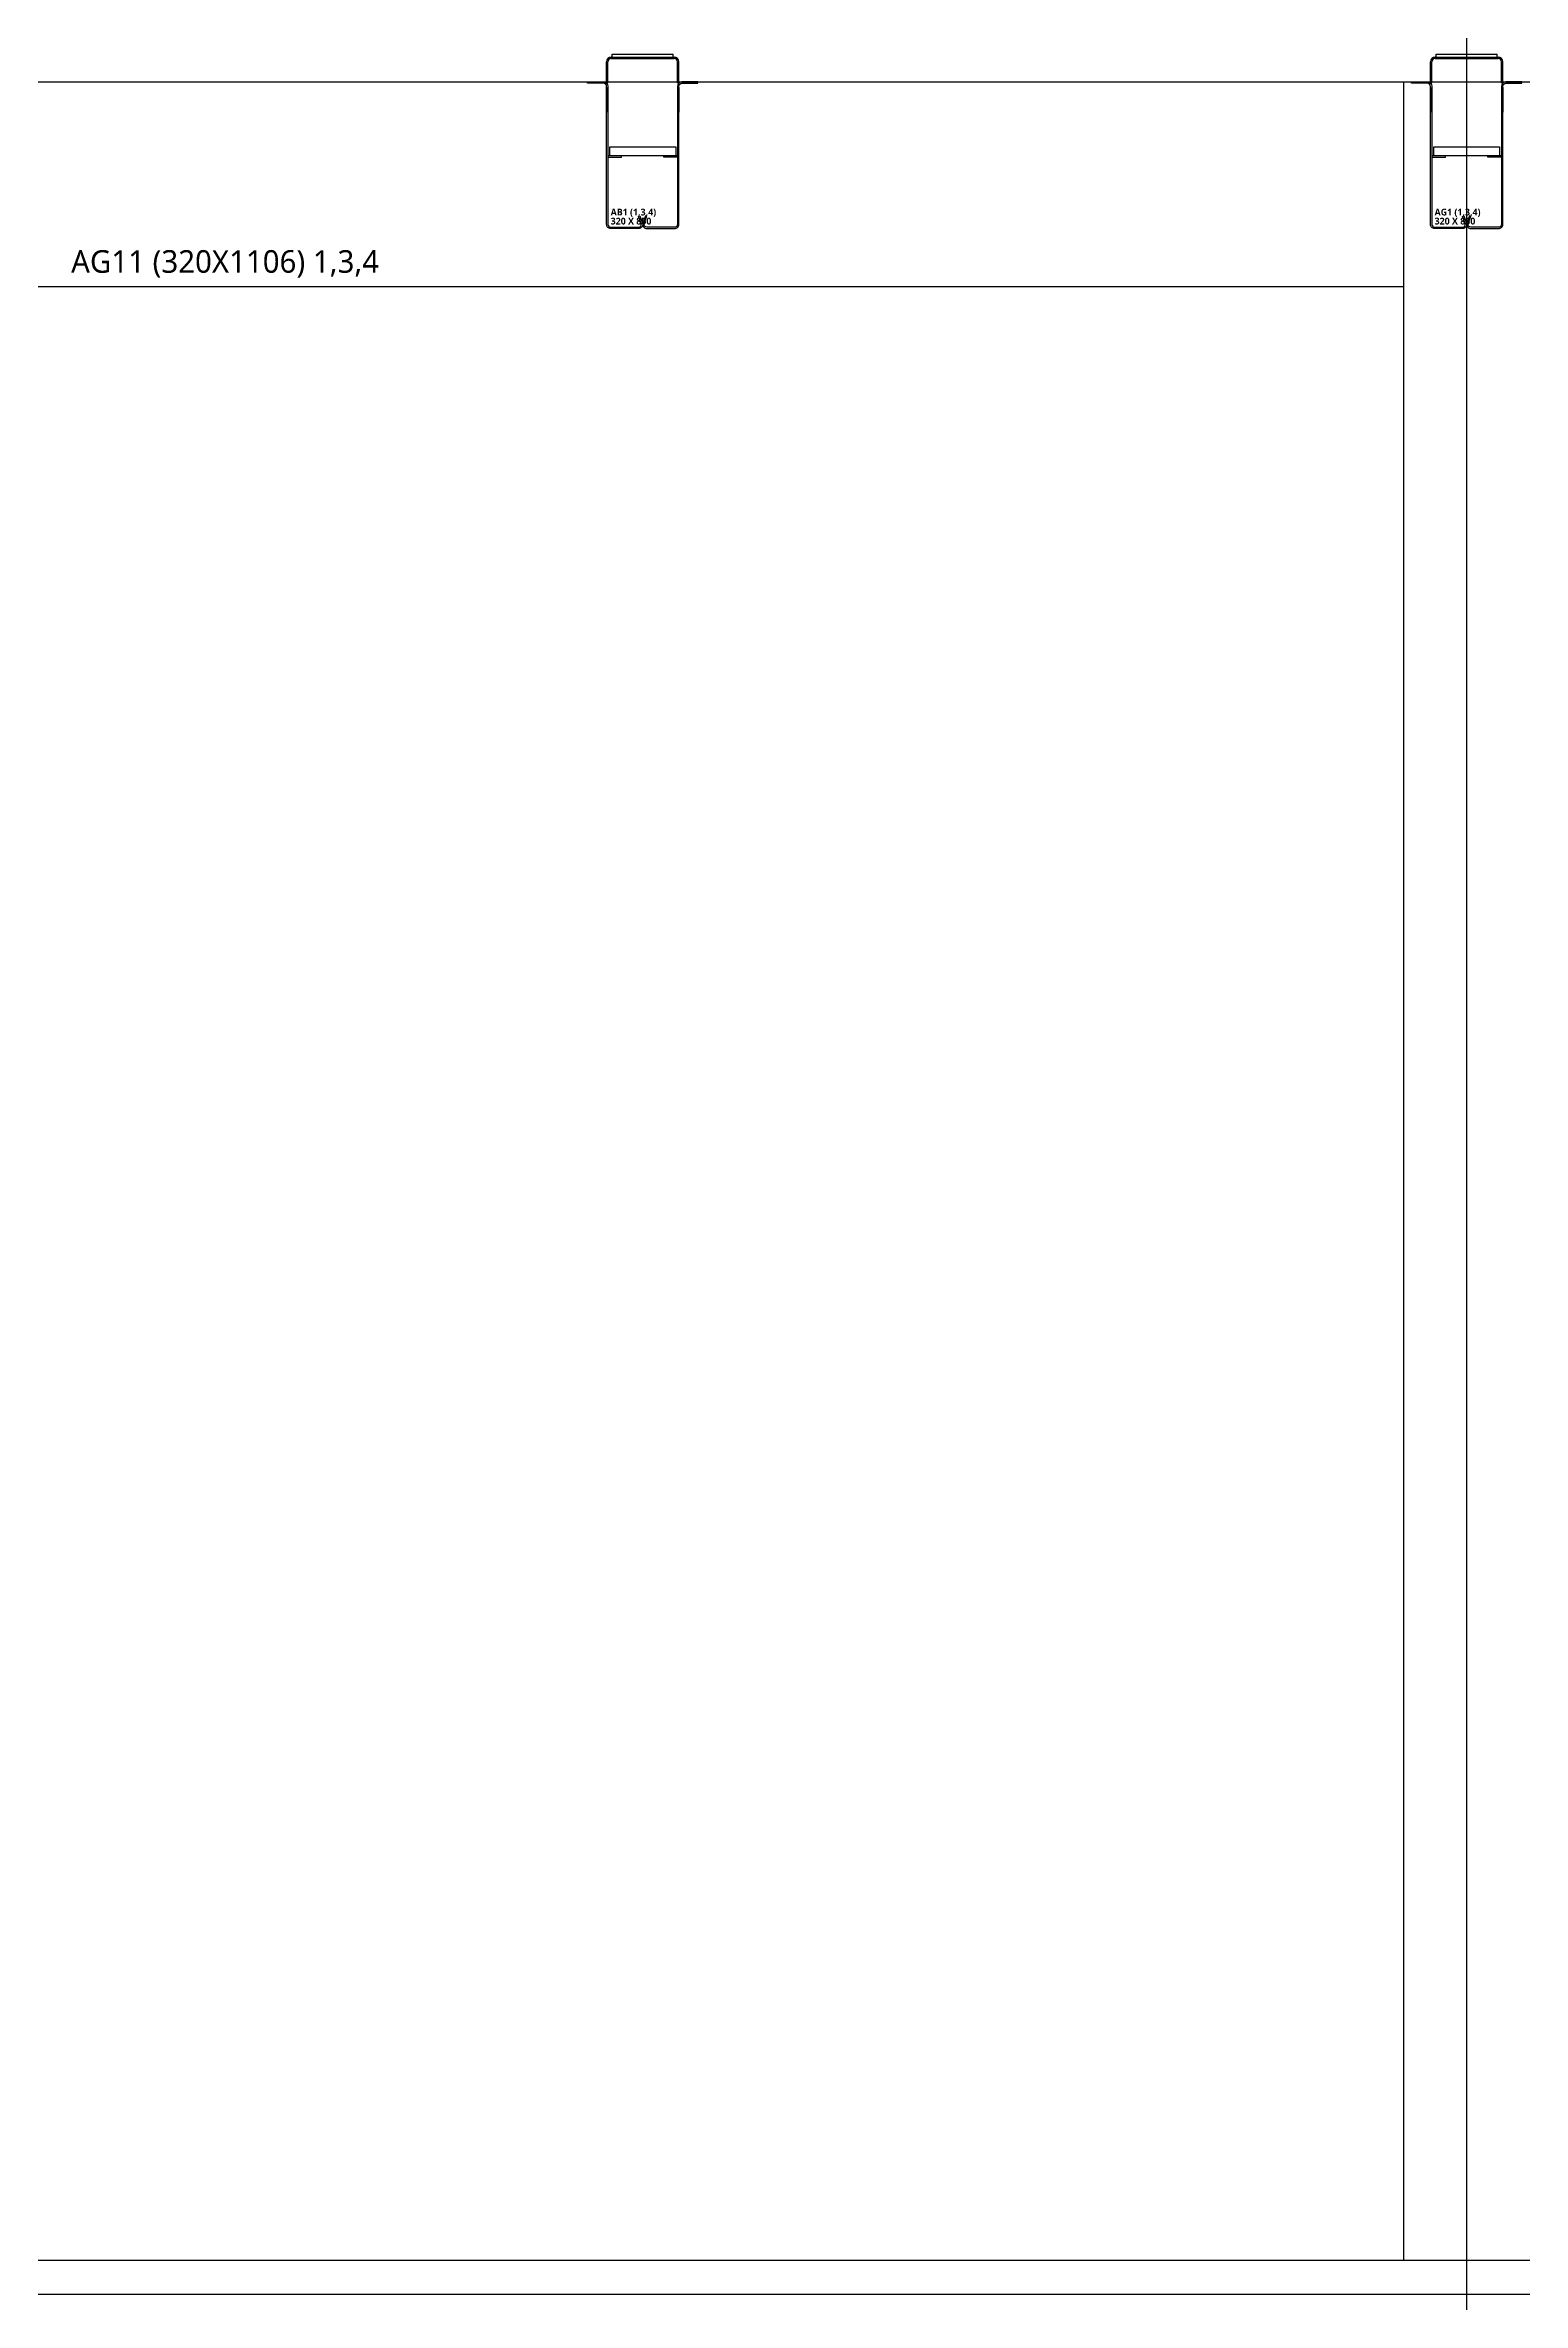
# Model space of a CAD drawing. Header units: millimetres. Extents: x -39468 to 212532, y -94717 to 83483.
# Drawn here: x 56203 to 62749, y 27811 to 37812 of the extents above; entities that cross this region are included whole.
import ezdxf
from ezdxf.enums import TextEntityAlignment as Align

# ---------------------------------------------------------------- set-up
doc = ezdxf.new("R2010")
doc.units = ezdxf.units.MM
doc.header["$LTSCALE"] = 300
doc.header["$MEASUREMENT"] = 0
doc.linetypes.add('주단면도-1$0$STD_CENTER', pattern=[66, 60, -2, 2, -2])
doc.layers.get('0').update_dxf_attribs({"linetype": 'CONTINUOUS'})
for name, color, linetype in [('##좌굴방지', 6, 'CONTINUOUS'), ('주단면도-1$0$A-FIN-TYP1', 6, 'CONTINUOUS'), ('주단면도-1$0$A-ST-AXIS-CEN', 252, '주단면도-1$0$STD_CENTER'), ('주단면도-1$0$A-ST-CONC', 2, 'CONTINUOUS')]:
    doc.layers.add(name, color=color, linetype=linetype)
doc.layers.add('A-ELEV-LIN2', color=7, linetype='CONTINUOUS', lineweight=25)
doc.layers.add('A-XXXX-NPLT', color=144, linetype='CONTINUOUS', lineweight=15, plot=False)
doc.layers.add('Defpoint', color=161, linetype='CONTINUOUS', plot=False)
doc.styles.get("Standard").update_dxf_attribs({"font": 'NanumGothicBold.ttf'})
doc.styles.add('맑은고딕', font='malgun.ttf')
pattern_1 = [(45, (-26621.6069, -1604.5902), (-0.25, 0.25), [])]

# ---------------------------------------------------------------- blocks, each defined once
blk = doc.blocks.new('G$C51E5C710')
h = blk.add_hatch()
h.set_pattern_fill('ANSI31', color=252, scale=0.1, angle=45, style=0)
h.set_pattern_definition(pattern_1)
h.paths.add_polyline_path([(219, 760), (269, 760), (269, 754), (219, 754)])
h = blk.add_hatch()
h.set_pattern_fill('ANSI31', color=252, scale=0.1, angle=45, style=0)
h.set_pattern_definition(pattern_1)
h.paths.add_polyline_path([(84, 645), (84, 695), (90, 695), (90, 645)])
h = blk.add_hatch()
h.set_pattern_fill('ANSI31', color=252, scale=0.1, angle=45, style=0)
h.set_pattern_definition(pattern_1)
h.paths.add_polyline_path([(404, 645), (404, 695), (398, 695), (398, 645)])
at = {"layer": '##좌굴방지'}
for points in [[(398, 322), (90, 322), (90, 316), (150, 316), (150, 322)], [(98, 322), (98, 362), (390, 362), (390, 322)], [(398, 322), (398, 316), (338, 316), (338, 322)]]:
    blk.add_lwpolyline(points, dxfattribs=at)
at = {"color": 2, "linetype": 'Continuous'}
for p, q in [((84, 645), (84, 739)), ((90, 645), (90, 739)), ((105, 760), (383, 760)), ((105, 754), (383, 754)), ((398, 645), (398, 739)), ((404, 645), (404, 739)), ((84, 645), (90, 645)), ((404, 645), (398, 645))]:
    blk.add_line(p, q, dxfattribs=at)
at = {"color": 3, "linetype": 'Continuous'}
for p, q in [((109, 760), (109, 772)), ((109, 772), (379, 772)), ((109, 760), (379, 760)), ((379, 760), (379, 772))]:
    blk.add_line(p, q, dxfattribs=at)
at = {"color": 7, "linetype": 'Continuous'}
for p, q in [((84, 625), (84, 515)), ((404, 625), (404, 515))]:
    blk.add_line(p, q, dxfattribs=at)
at = {"color": 2, "linetype": 'Continuous'}
for points in [[(226, 54), (231, 56), (243, 24, -0.520567), (226, 0), (102, 0, -0.414214), (84, 18), (84, 630, 0.413373), (70, 644), (0, 644), (0, 650), (70, 650, -0.413938), (90, 630), (90, 18, 0.414214), (102, 6), (226, 6, 0.520567), (237, 22)], [(262, 54), (257, 56), (245, 24, 0.520567), (262, 0), (386, 0, 0.414214), (404, 18), (404, 630, -0.413373), (418, 644), (488, 644), (488, 650), (418, 650, 0.413938), (398, 630), (398, 18, -0.414214), (386, 6), (262, 6, -0.520567), (251, 22)]]:
    blk.add_lwpolyline(points, format="xyb", close=True, dxfattribs=at)
for centre, radius, start, end in [((105, 739), 21, 90, 180), ((105, 739), 15, 90, 180), ((383, 739), 21, 0, 90), ((383, 739), 15, 0, 90)]:
    blk.add_arc(centre, radius, start, end, dxfattribs=at)
at = {"layer": 'Defpoint', "linetype": 'Continuous'}
for s, p in [('AG1 (1,3,4)', (102, 73)), ('320 X 850', (102, 33))]:
    blk.add_text(s, height=30, dxfattribs=at).set_placement(p, align=Align.MIDDLE_LEFT)
blk = doc.blocks.new('G$CB9E1FDCA')
h = blk.add_hatch()
h.set_pattern_fill('ANSI31', color=252, scale=0.1, angle=45, style=0)
h.set_pattern_definition(pattern_1)
h.paths.add_polyline_path([(219, 760), (269, 760), (269, 754), (219, 754)])
h = blk.add_hatch()
h.set_pattern_fill('ANSI31', color=252, scale=0.1, angle=45, style=0)
h.set_pattern_definition(pattern_1)
h.paths.add_polyline_path([(84, 645), (84, 695), (90, 695), (90, 645)])
h = blk.add_hatch()
h.set_pattern_fill('ANSI31', color=252, scale=0.1, angle=45, style=0)
h.set_pattern_definition(pattern_1)
h.paths.add_polyline_path([(404, 645), (404, 695), (398, 695), (398, 645)])
at = {"layer": '##좌굴방지', "elevation": 103000}
for points in [[(398, 322), (90, 322), (90, 316), (150, 316), (150, 322)], [(98, 322), (98, 362), (390, 362), (390, 322)], [(398, 322), (398, 316), (338, 316), (338, 322)]]:
    blk.add_lwpolyline(points, dxfattribs=at)
at = {"color": 2, "linetype": 'Continuous'}
for p, q in [((84, 645, 103000), (84, 739, 103000)), ((90, 645, 103000), (90, 739, 103000)), ((105, 760, 103000), (383, 760, 103000)), ((105, 754, 103000), (383, 754, 103000)), ((398, 645, 103000), (398, 739, 103000)), ((404, 645, 103000), (404, 739, 103000)), ((84, 645, 103000), (90, 645, 103000)), ((404, 645, 103000), (398, 645, 103000))]:
    blk.add_line(p, q, dxfattribs=at)
at = {"color": 3, "linetype": 'Continuous'}
for p, q in [((109, 760, 103000), (109, 772, 103000)), ((109, 772, 103000), (379, 772, 103000)), ((109, 760, 103000), (379, 760, 103000)), ((379, 760, 103000), (379, 772, 103000))]:
    blk.add_line(p, q, dxfattribs=at)
at = {"color": 7, "linetype": 'Continuous'}
for p, q in [((84, 625, 103000), (84, 515, 103000)), ((404, 625, 103000), (404, 515, 103000))]:
    blk.add_line(p, q, dxfattribs=at)
at = {"color": 2, "linetype": 'Continuous', "elevation": 103000}
for points in [[(226, 54), (231, 56), (243, 24, -0.520567), (226, 0), (102, 0, -0.414214), (84, 18), (84, 630, 0.413373), (70, 644), (0, 644), (0, 650), (70, 650, -0.413938), (90, 630), (90, 18, 0.414214), (102, 6), (226, 6, 0.520567), (237, 22)], [(262, 54), (257, 56), (245, 24, 0.520567), (262, 0), (386, 0, 0.414214), (404, 18), (404, 630, -0.413373), (418, 644), (488, 644), (488, 650), (418, 650, 0.413938), (398, 630), (398, 18, -0.414214), (386, 6), (262, 6, -0.520567), (251, 22)]]:
    blk.add_lwpolyline(points, format="xyb", close=True, dxfattribs=at)
at = {"color": 2, "linetype": 'Continuous'}
for centre, radius, start, end in [((105, 739, 103000), 21, 90, 180), ((105, 739, 103000), 15, 90, 180), ((383, 739, 103000), 21, 0, 90), ((383, 739, 103000), 15, 0, 90)]:
    blk.add_arc(centre, radius, start, end, dxfattribs=at)
at = {"layer": 'Defpoint', "linetype": 'Continuous'}
for s, p in [('AB1 (1,3,4)', (102, 73, 103000)), ('320 X 850', (102, 33, 103000))]:
    blk.add_text(s, height=30, dxfattribs=at).set_placement(p, align=Align.MIDDLE_LEFT)

msp = doc.modelspace()

# ---------------------------------------------------------------- linework, layer by layer
msp.add_line((62221, 37650), (62221, 28000))
at = {"layer": 'A-ELEV-LIN2'}
msp.add_line((51779, 36744), (62221, 36744), dxfattribs=at)
at = {"layer": '주단면도-1$0$A-FIN-TYP1'}
msp.add_lwpolyline([(51300, 28000), (97200, 28000)], dxfattribs=at)
at = {"layer": '주단면도-1$0$A-ST-AXIS-CEN', "linetype": 'Continuous'}
for p, q in [((62500, 55500), (62500, 0)), ((51300, 28000), (153521, 28000))]:
    msp.add_line(p, q, dxfattribs=at)
at = {"layer": '주단면도-1$0$A-ST-CONC'}
for p, q in [((39600, 37650), (97400, 37650)), ((51300, 27850), (97200, 27850))]:
    msp.add_line(p, q, dxfattribs=at)

# ---------------------------------------------------------------- block references
for name, p in [('G$CB9E1FDCA', (58606, 37000)), ('G$C51E5C710', (62256, 37000))]:
    msp.add_blockref(name, p)

# ---------------------------------------------------------------- texts
at = {"layer": 'A-XXXX-NPLT', "style": '맑은고딕'}
msp.add_text('AG11 (320X1106) 1,3,4', height=100, dxfattribs=at).set_placement((57000, 36844), align=Align.MIDDLE)

doc.saveas('drawing.dxf')
